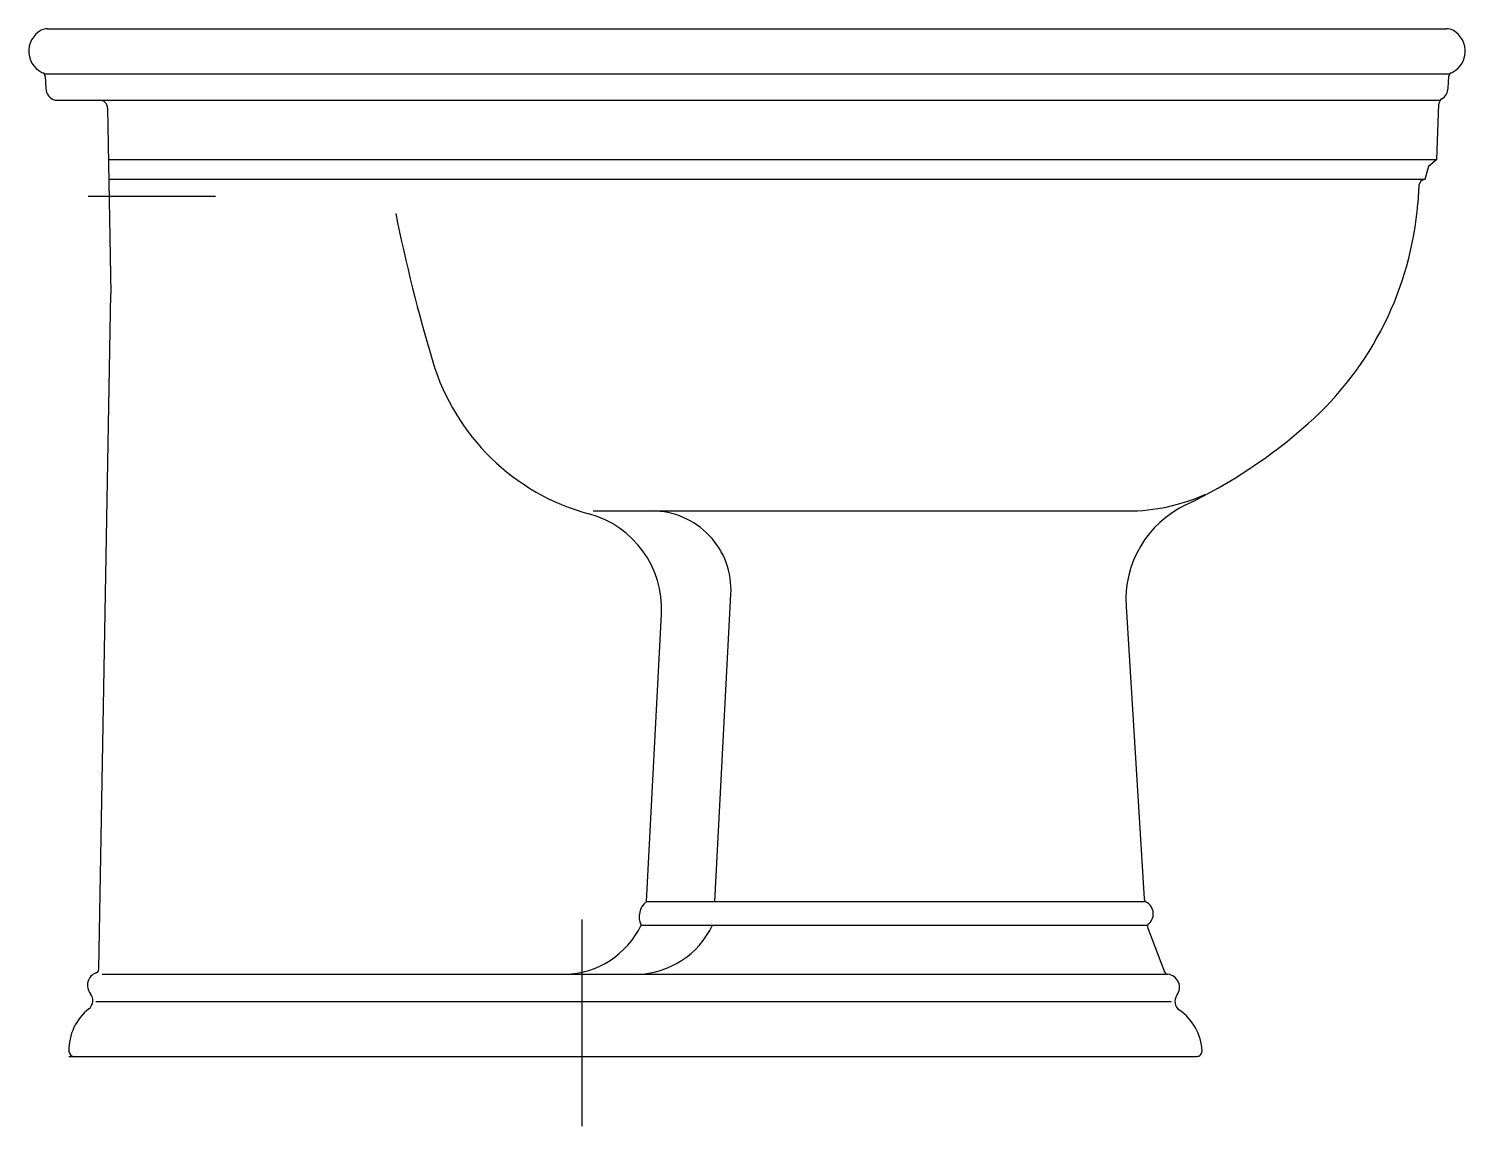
# Model space of a CAD drawing. Extents: x -702.721 to -702.176, y 590.719 to 591.136.
import ezdxf

# ---------------------------------------------------------------- set-up
doc = ezdxf.new("R2010")
doc.units = 0
doc.header["$LTSCALE"] = 0.279997
doc.header["$MEASUREMENT"] = 0
doc.linetypes.add('AXES', pattern=[0.54, 0.3, -0.08, 0.08, -0.08])
doc.linetypes.add('CONTINU', pattern=[0])
doc.layers.get('0').update_dxf_attribs({"linetype": 'CONTINUOUS'})
doc.layers.add('DECA_EIXOS', color=5, linetype='AXES')

msp = doc.modelspace()

# ---------------------------------------------------------------- linework, layer by layer
at = {"linetype": 'CONTINUOUS'}
for p, q in [((-702.18646, 591.08597), (-702.18966, 591.08338)), ((-702.18966, 591.08338), (-702.19085, 591.07896)), ((-702.19333, 591.0763), (-702.19369, 591.06931)), ((-702.1925, 591.07786), (-702.19333, 591.0763)), ((-702.19085, 591.07849), (-702.1925, 591.07786)), ((-702.19085, 591.07896), (-702.19085, 591.07849))]:
    msp.add_line(p, q, dxfattribs=at)
at = {"linetype": 'CONTINU'}
for points in [[(-702.71598, 591.13502, 0.658945), (-702.71452, 591.11856)], [(-702.71355, 591.13562, 0.128351), (-702.71598, 591.13502)], [(-702.18041, 591.13501, 0.128356), (-702.18286, 591.13562)], [(-702.18189, 591.11856, 0.658689), (-702.18041, 591.13501)], [(-702.71447, 591.11759, 0.282009), (-702.71536, 591.11888)], [(-702.18104, 591.11888, 0.28536), (-702.18194, 591.11759)], [(-702.71422, 591.11299, 0.312604), (-702.71073, 591.1085)], [(-702.18455, 591.10901, 0.248729), (-702.18219, 591.11304)], [(-702.69077, 591.10553, 0.410957), (-702.69377, 591.1085)], [(-702.18455, 591.10901, 0.249952), (-702.18573, 591.10697)], [(-702.23531, 590.98577, 0.193656), (-702.19369, 591.06931)], [(-702.58149, 591.06545, 0.022852), (-702.56741, 591.00927)], [(-702.56741, 591.00927, 0.259902), (-702.50816, 590.95151)], [(-702.28167, 590.95497, 0.070018), (-702.23531, 590.98577)], [(-702.28167, 590.95497, 0.306193), (-702.30439, 590.91637)], [(-702.30382, 590.95262, 0.106392), (-702.27414, 590.95901)], [(-702.48062, 590.91351, 0.353408), (-702.50816, 590.95151)], [(-702.4543, 590.92105, 0.429636), (-702.48426, 590.95262)], [(-702.48633, 590.80447, 0.350199), (-702.48836, 590.79547)], [(-702.29748, 590.80541, 0.264191), (-702.29669, 590.80415)], [(-702.29577, 590.79598, 0.576654), (-702.29743, 590.80447)], [(-702.51716, 590.7768, 0.281924), (-702.48836, 590.79547)], [(-702.49008, 590.77672, 0.282563), (-702.46125, 590.79546)], [(-702.29577, 590.79598, 0.317887), (-702.29618, 590.79431)], [(-702.69512, 590.77733, 0.52428), (-702.69729, 590.7694)], [(-702.69512, 590.77733, 0.315518), (-702.69412, 590.77873)], [(-702.2898, 590.77775, 0.286086), (-702.28856, 590.77678)], [(-702.28508, 590.76884, 0.578732), (-702.28856, 590.77678)], [(-702.69787, 590.76368, 0.426934), (-702.69729, 590.7694)], [(-702.28508, 590.76884, 0.425931), (-702.28413, 590.76317)], [(-702.69787, 590.76368, 0.236651), (-702.70546, 590.74762)], [(-702.27557, 590.74774, 0.233042), (-702.28413, 590.76317)], [(-702.70546, 590.74762, 0.414172), (-702.70346, 590.74562)], [(-702.27759, 590.74562, 0.43583), (-702.27557, 590.74774)]]:
    msp.add_lwpolyline(points, format="xyb", dxfattribs=at)
for points in [[(-702.71355, 591.13562), (-702.18286, 591.13562)], [(-702.71452, 591.11856), (-702.18189, 591.11856)], [(-702.71447, 591.11759), (-702.71422, 591.11299)], [(-702.18219, 591.11304), (-702.18194, 591.11759)], [(-702.71073, 591.1085), (-702.18514, 591.1085)], [(-702.18646, 591.08597), (-702.18573, 591.10697)], [(-702.69077, 591.10553), (-702.69067, 591.09861)], [(-702.69067, 591.09861), (-702.68956, 591.03509)], [(-702.69045, 591.08597), (-702.18646, 591.08597)], [(-702.69032, 591.07849), (-702.19085, 591.07849)], [(-702.69412, 590.77873), (-702.68956, 591.03509)], [(-702.50651, 590.95262), (-702.30382, 590.95262)], [(-702.46041, 590.80447), (-702.4543, 590.92105)], [(-702.30439, 590.91637), (-702.29748, 590.80541)], [(-702.48633, 590.80447), (-702.48062, 590.91351)], [(-702.48633, 590.80447), (-702.29743, 590.80447)], [(-702.48836, 590.79547), (-702.29618, 590.79539)], [(-702.29618, 590.79431), (-702.2898, 590.77775)], [(-702.69289, 590.7768), (-702.28943, 590.7768)], [(-702.69522, 590.76646), (-702.28731, 590.76646)], [(-702.70546, 590.74562), (-702.27759, 590.74562)]]:
    msp.add_lwpolyline(points, dxfattribs=at)
at = {"layer": 'DECA_EIXOS'}
for points in [[(-702.69817, 591.07211), (-702.6498, 591.07211)], [(-702.5107, 590.71911), (-702.5107, 590.79761)]]:
    msp.add_lwpolyline(points, dxfattribs=at)

doc.saveas('drawing.dxf')
